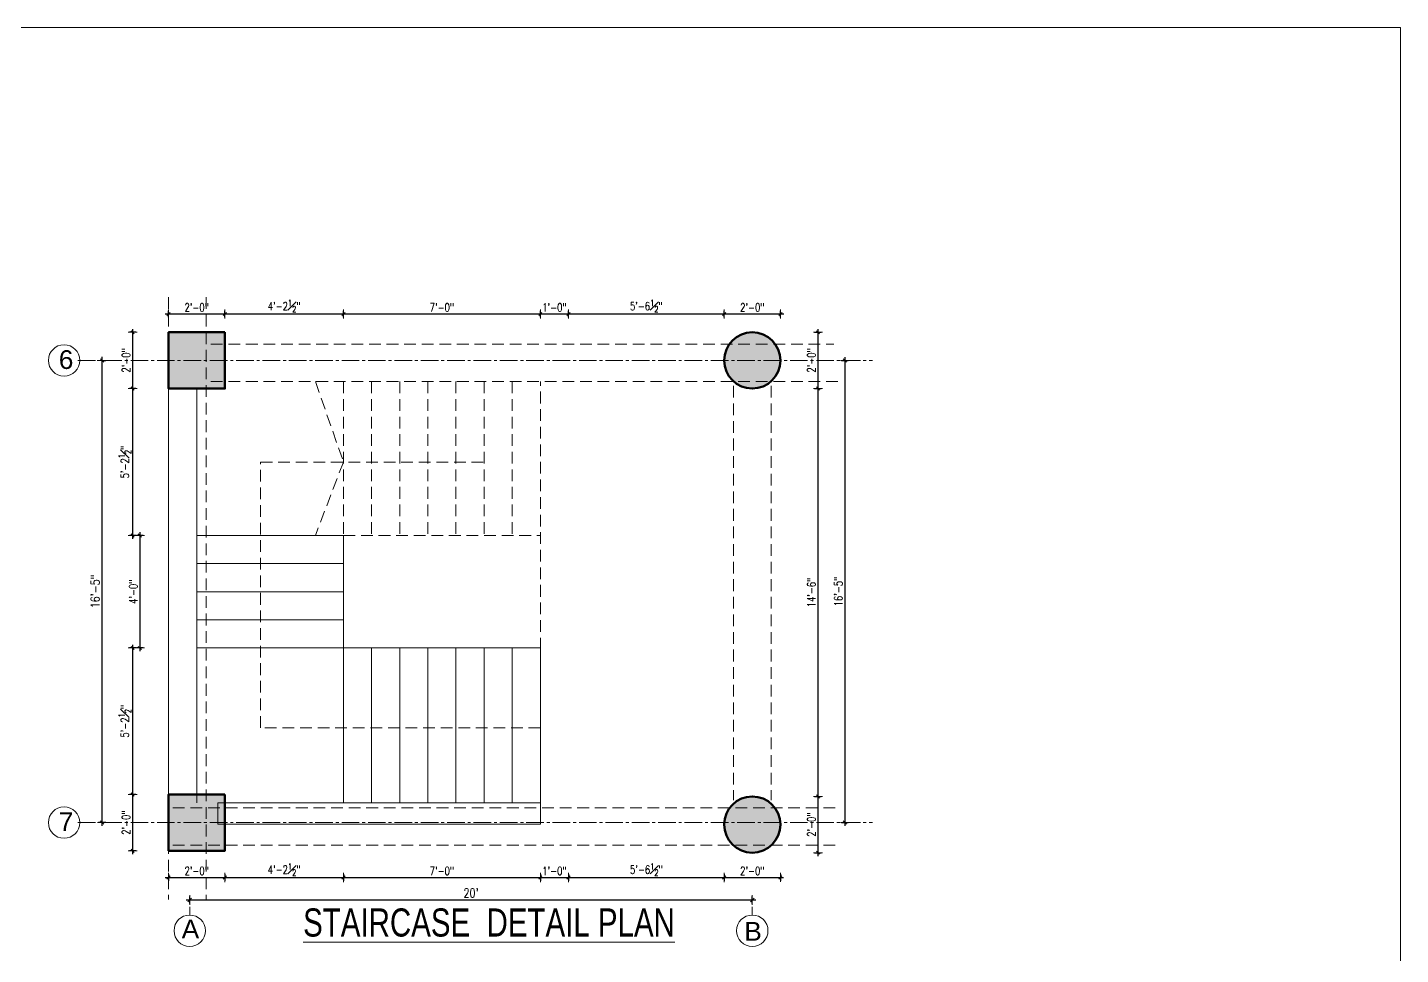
# Model space of a CAD drawing. Header units: inches. Extents: x 0 to 179512, y -43395 to -31716.
# Drawn here: x 162726 to 163312, y -40527 to -40132 of the extents above; entities that cross this region are included whole.
import ezdxf
from ezdxf import colors
from ezdxf.entities.mleader import LeaderData, LeaderLine
from ezdxf.enums import TextEntityAlignment as Align
from ezdxf.math import Vec2, Vec3

# ---------------------------------------------------------------- set-up
doc = ezdxf.new("R2010")
doc.units = ezdxf.units.IN
doc.header["$LTSCALE"] = 10
doc.header["$MEASUREMENT"] = 0
doc.linetypes.add('CENTER2', pattern=[1.125, 0.75, -0.125, 0.125, -0.125])
doc.linetypes.add('DASHED', pattern=[0.75, 0.5, -0.25])
doc.layers.get('Defpoints').update_dxf_attribs({"color": 215})
for name, color, linetype, lineweight in [('A-COLUMN', 3, 'Continuous', 50), ('Dim', 1, 'Continuous', 13), ('Frame', 61, 'Continuous', 9), ('Grid', 9, 'Continuous', 13), ('hatch', 95, 'Continuous', 0), ('OL_AR_Center line', 253, 'CENTER2', 13), ('OL_AR_Hatch', 253, 'Continuous', 15), ('OL_AR_SYMBOL', 1, 'Continuous', 5), ('Title', 4, 'Continuous', 18)]:
    doc.layers.add(name, color=color, linetype=linetype, lineweight=lineweight)
doc.styles.add('arial', font='arial.ttf')
doc.styles.add('rmtext', font='romans.shx', dxfattribs={"width": 0.8})
doc.styles.add('S30', font='romans.shx', dxfattribs={"width": 0.75})
doc.styles.get("Standard").update_dxf_attribs({"font": 'arial.ttf'})
doc.dimstyles.new('D40', dxfattribs={"dimscale": 45, "dimtxt": 0.078125, "dimasz": 0.03125, "dimexe": 0.03125, "dimexo": 0.0625, "dimgap": 0.015625, "dimtad": 1, "dimdec": 1, "dimzin": 3, "dimdsep": 46, "dimlunit": 4, "dimtxsty": 'S30', "dimblk": 'OBLIQUE', "dimcen": 0.09375, "dimdle": 0.03125, "dimclrd": 256, "dimclre": 256, "dimclrt": 2, "dimadec": 0, "dimazin": 0, "dimtfac": 0.75, "dimtdec": 1, "dimtix": 1, "dimtmove": 0, "dimatfit": 3, "dimfxl": 0.03125, "dimfxlon": 1, "dimfrac": 1, "dimtolj": 1, "dimtzin": 0, "dimarcsym": 0})
doc.dimstyles.new('DIM-48', dxfattribs={"dimscale": 48, "dimtxt": 0.078125, "dimasz": 0.03125, "dimexe": 0.03125, "dimexo": 0.0625, "dimgap": 0.015625, "dimtad": 1, "dimdec": 1, "dimdsep": 46, "dimlunit": 4, "dimtxsty": 'rmtext', "dimblk": 'OBLIQUE', "dimcen": 2.5, "dimdle": 0.03125, "dimclrd": 1, "dimclre": 1, "dimclrt": 2, "dimadec": 0, "dimazin": 0, "dimtfac": 0.75, "dimtdec": 1, "dimtmove": 2, "dimatfit": 2, "dimfxl": 0.03125, "dimfxlon": 1, "dimfrac": 1, "dimtolj": 1, "dimtzin": 0, "dimarcsym": 0})

# ---------------------------------------------------------------- blocks, each defined once
blk = doc.blocks.new('18-18-COLUMN')
at = {"layer": 'hatch'}
h = blk.add_hatch(color=256, dxfattribs=at)
h.dxf.hatch_style = 1
h.paths.add_polyline_path([(161857.73, -30709.37), (161857.73, -30727.37), (161839.73, -30727.37), (161839.73, -30709.37)])
blk.add_lwpolyline([(161857.73, -30709.37), (161857.73, -30727.37), (161839.73, -30727.37), (161839.73, -30709.37), (161857.73, -30709.37)])
blk = doc.blocks.new('_Oblique')
for p, q in [((-0.49, -0.49), (0.49, 0.49)), ((0, -1.37), (0, 1.38))]:
    blk.add_line(p, q)
blk = doc.blocks.new('*D1133')
at = {"layer": 'Defpoints', "color": 0, "transparency": 16777216}
for p in [(162757.66, -40273.81), (162757.66, -40273.81), (162783, -40470.9)]:
    blk.add_point(p, dxfattribs=at)
at = {"layer": 'Dim', "color": 1, "lineweight": -2, "transparency": 16777216}
for p, q in [((162757.66, -40472.4), (162757.66, -40272.31)), ((162757.66, -40273.81), (162759.16, -40273.81)), ((162759.16, -40470.9), (162756.16, -40470.9))]:
    blk.add_line(p, q, dxfattribs=at)
at = {"layer": 'Dim', "color": 1, "lineweight": -2, "transparency": 16777216, "xscale": 1.5, "yscale": 1.5, "zscale": 1.5}
for p, rotation in [((162757.66, -40273.81), 90), ((162757.66, -40470.9), 270)]:
    blk.add_blockref('_Oblique', p, dxfattribs=dict(at, rotation=rotation))
at = {"layer": 'Dim', "color": 2, "transparency": 16777216, "insert": (162754.68, -40372.36), "char_height": 3.75, "attachment_point": 5, "rotation": 90, "style": 'rmtext'}
blk.add_mtext('\\A1;16\'-5"', dxfattribs=at)
blk = doc.blocks.new('*D1134')
at = {"layer": 'Defpoints', "color": 0, "transparency": 16777216}
for p in [(163035, -40503.99), (162795, -40509.7), (163035, -40509.7)]:
    blk.add_point(p, dxfattribs=at)
at = {"layer": 'Dim', "color": 1, "lineweight": -2, "transparency": 16777216}
for p, q in [((162795, -40505.49), (162795, -40502.49)), ((163035, -40505.49), (163035, -40502.49)), ((162793.5, -40503.99), (163036.5, -40503.99))]:
    blk.add_line(p, q, dxfattribs=at)
at = {"layer": 'Dim', "color": 1, "lineweight": -2, "transparency": 16777216, "xscale": 1.5, "yscale": 1.5, "zscale": 1.5, "rotation": 180}
blk.add_blockref('_Oblique', (162795, -40503.99), dxfattribs=at)
at = {"layer": 'Dim', "color": 1, "lineweight": -2, "transparency": 16777216, "xscale": 1.5, "yscale": 1.5, "zscale": 1.5}
blk.add_blockref('_Oblique', (163035, -40503.99), dxfattribs=at)
at = {"layer": 'Dim', "color": 2, "transparency": 16777216, "insert": (162915, -40501.01), "char_height": 3.75, "attachment_point": 5, "style": 'rmtext'}
blk.add_mtext("\\A1;20'", dxfattribs=at)
blk = doc.blocks.new('*D1098')
at = {"layer": 'Defpoints', "color": 0, "transparency": 16777216}
for p in [(162786, -40261.81), (162770.66, -40285.81), (162786, -40285.81)]:
    blk.add_point(p, dxfattribs=at)
at = {"layer": 'Dim', "lineweight": -2, "transparency": 16777216}
for p, q in [((162772.07, -40261.81), (162769.25, -40261.81)), ((162770.66, -40260.41), (162770.66, -40287.22)), ((162772.07, -40285.81), (162769.25, -40285.81))]:
    blk.add_line(p, q, dxfattribs=at)
at = {"layer": 'Dim', "lineweight": -2, "transparency": 16777216, "xscale": 1.40625, "yscale": 1.40625, "zscale": 1.40625}
for p, rotation in [((162770.66, -40261.81), 90), ((162770.66, -40285.81), 270)]:
    blk.add_blockref('_Oblique', p, dxfattribs=dict(at, rotation=rotation))
at = {"layer": 'Dim', "color": 2, "transparency": 16777216, "insert": (162767.86, -40273.81), "char_height": 3.516, "attachment_point": 5, "rotation": 90, "style": 'S30'}
blk.add_mtext('\\A1;2\'-0"', dxfattribs=at)
blk = doc.blocks.new('*D1135')
at = {"layer": 'Defpoints', "color": 0, "transparency": 16777216}
for p in [(162786, -40285.81), (162770.66, -40348.49), (162798, -40348.49)]:
    blk.add_point(p, dxfattribs=at)
at = {"layer": 'Dim', "lineweight": -2, "transparency": 16777216}
for p, q in [((162772.07, -40285.81), (162769.25, -40285.81)), ((162770.66, -40284.41), (162770.66, -40349.89)), ((162772.07, -40348.49), (162769.25, -40348.49))]:
    blk.add_line(p, q, dxfattribs=at)
at = {"layer": 'Dim', "lineweight": -2, "transparency": 16777216, "xscale": 1.40625, "yscale": 1.40625, "zscale": 1.40625}
for p, rotation in [((162770.66, -40285.81), 90), ((162770.66, -40348.49), 270)]:
    blk.add_blockref('_Oblique', p, dxfattribs=dict(at, rotation=rotation))
at = {"layer": 'Dim', "color": 2, "transparency": 16777216, "insert": (162767.32, -40317.15), "char_height": 3.5156, "attachment_point": 5, "rotation": 90, "style": 'S30'}
blk.add_mtext('\\A1;5\'-2{\\H0.75x;\\S1#2;}"', dxfattribs=at)
blk = doc.blocks.new('*D1136')
at = {"layer": 'Defpoints', "color": 0, "transparency": 16777216}
for p in [(162798, -40348.49), (162773.73, -40396.49), (162798, -40396.49)]:
    blk.add_point(p, dxfattribs=at)
at = {"layer": 'Dim', "lineweight": -2, "transparency": 16777216}
for p, q in [((162775.14, -40348.49), (162772.33, -40348.49)), ((162773.73, -40347.08), (162773.73, -40397.89)), ((162775.14, -40396.49), (162772.33, -40396.49))]:
    blk.add_line(p, q, dxfattribs=at)
at = {"layer": 'Dim', "lineweight": -2, "transparency": 16777216, "xscale": 1.40625, "yscale": 1.40625, "zscale": 1.40625}
for p, rotation in [((162773.73, -40348.49), 90), ((162773.73, -40396.49), 270)]:
    blk.add_blockref('_Oblique', p, dxfattribs=dict(at, rotation=rotation))
at = {"layer": 'Dim', "color": 2, "transparency": 16777216, "insert": (162770.94, -40372.49), "char_height": 3.516, "attachment_point": 5, "rotation": 90, "style": 'S30'}
blk.add_mtext('\\A1;4\'-0"', dxfattribs=at)
blk = doc.blocks.new('*D1137')
at = {"layer": 'Defpoints', "color": 0, "transparency": 16777216}
for p in [(162798, -40396.49), (162770.66, -40458.99), (162786, -40458.99)]:
    blk.add_point(p, dxfattribs=at)
at = {"layer": 'Dim', "lineweight": -2, "transparency": 16777216}
for p, q in [((162772.07, -40396.49), (162769.25, -40396.49)), ((162770.66, -40395.08), (162770.66, -40460.4)), ((162772.07, -40458.99), (162769.25, -40458.99))]:
    blk.add_line(p, q, dxfattribs=at)
at = {"layer": 'Dim', "lineweight": -2, "transparency": 16777216, "xscale": 1.40625, "yscale": 1.40625, "zscale": 1.40625}
for p, rotation in [((162770.66, -40396.49), 90), ((162770.66, -40458.99), 270)]:
    blk.add_blockref('_Oblique', p, dxfattribs=dict(at, rotation=rotation))
at = {"layer": 'Dim', "color": 2, "transparency": 16777216, "insert": (162767.32, -40427.74), "char_height": 3.5156, "attachment_point": 5, "rotation": 90, "style": 'S30'}
blk.add_mtext('\\A1;5\'-2{\\H0.75x;\\S1#2;}"', dxfattribs=at)
blk = doc.blocks.new('*D1099')
at = {"layer": 'Defpoints', "color": 0, "transparency": 16777216}
for p in [(162786, -40458.99), (162770.66, -40482.99), (162786, -40482.99)]:
    blk.add_point(p, dxfattribs=at)
at = {"layer": 'Dim', "lineweight": -2, "transparency": 16777216}
for p, q in [((162772.07, -40458.99), (162769.25, -40458.99)), ((162770.66, -40457.59), (162770.66, -40484.4)), ((162772.07, -40482.99), (162769.25, -40482.99))]:
    blk.add_line(p, q, dxfattribs=at)
at = {"layer": 'Dim', "lineweight": -2, "transparency": 16777216, "xscale": 1.40625, "yscale": 1.40625, "zscale": 1.40625}
for p, rotation in [((162770.66, -40458.99), 90), ((162770.66, -40482.99), 270)]:
    blk.add_blockref('_Oblique', p, dxfattribs=dict(at, rotation=rotation))
at = {"layer": 'Dim', "color": 2, "transparency": 16777216, "insert": (162767.86, -40470.99), "char_height": 3.516, "attachment_point": 5, "rotation": 90, "style": 'S30'}
blk.add_mtext('\\A1;2\'-0"', dxfattribs=at)
blk = doc.blocks.new('*D1100')
at = {"layer": 'Defpoints', "color": 0, "transparency": 16777216}
for p in [(162786, -40480.62), (162810, -40480.62), (162810, -40494.4)]:
    blk.add_point(p, dxfattribs=at)
at = {"layer": 'Dim', "lineweight": -2, "transparency": 16777216}
for p, q in [((162784.59, -40494.4), (162811.4, -40494.4)), ((162786, -40492.99), (162786, -40495.8)), ((162810, -40492.99), (162810, -40495.8))]:
    blk.add_line(p, q, dxfattribs=at)
at = {"layer": 'Dim', "lineweight": -2, "transparency": 16777216, "xscale": 1.40625, "yscale": 1.40625, "zscale": 1.40625, "rotation": 180}
blk.add_blockref('_Oblique', (162786, -40494.4), dxfattribs=at)
at = {"layer": 'Dim', "lineweight": -2, "transparency": 16777216, "xscale": 1.40625, "yscale": 1.40625, "zscale": 1.40625}
blk.add_blockref('_Oblique', (162810, -40494.4), dxfattribs=at)
at = {"layer": 'Dim', "color": 2, "transparency": 16777216, "insert": (162798, -40491.6), "char_height": 3.516, "attachment_point": 5, "style": 'S30'}
blk.add_mtext('\\A1;2\'-0"', dxfattribs=at)
blk = doc.blocks.new('*D1101')
at = {"layer": 'Defpoints', "color": 0, "transparency": 16777216}
for p in [(162860.59, -40462.62), (162810, -40480.62), (162860.59, -40494.4)]:
    blk.add_point(p, dxfattribs=at)
at = {"layer": 'Dim', "lineweight": -2, "transparency": 16777216}
for p, q in [((162808.59, -40494.4), (162861.99, -40494.4)), ((162810, -40492.99), (162810, -40495.8)), ((162860.59, -40492.99), (162860.59, -40495.8))]:
    blk.add_line(p, q, dxfattribs=at)
at = {"layer": 'Dim', "lineweight": -2, "transparency": 16777216, "xscale": 1.40625, "yscale": 1.40625, "zscale": 1.40625, "rotation": 180}
blk.add_blockref('_Oblique', (162810, -40494.4), dxfattribs=at)
at = {"layer": 'Dim', "lineweight": -2, "transparency": 16777216, "xscale": 1.40625, "yscale": 1.40625, "zscale": 1.40625}
blk.add_blockref('_Oblique', (162860.59, -40494.4), dxfattribs=at)
at = {"layer": 'Dim', "color": 2, "transparency": 16777216, "insert": (162835.29, -40491.06), "char_height": 3.5156, "attachment_point": 5, "style": 'S30'}
blk.add_mtext('\\A1;4\'-2{\\H0.75x;\\S1#2;}"', dxfattribs=at)
blk = doc.blocks.new('*D1138')
at = {"layer": 'Defpoints', "color": 0, "transparency": 16777216}
for p in [(162860.59, -40462.62), (162944.59, -40462.62), (162944.59, -40494.4)]:
    blk.add_point(p, dxfattribs=at)
at = {"layer": 'Dim', "lineweight": -2, "transparency": 16777216}
for p, q in [((162859.18, -40494.4), (162945.99, -40494.4)), ((162860.59, -40492.99), (162860.59, -40495.8)), ((162944.59, -40492.99), (162944.59, -40495.8))]:
    blk.add_line(p, q, dxfattribs=at)
at = {"layer": 'Dim', "lineweight": -2, "transparency": 16777216, "xscale": 1.40625, "yscale": 1.40625, "zscale": 1.40625, "rotation": 180}
blk.add_blockref('_Oblique', (162860.59, -40494.4), dxfattribs=at)
at = {"layer": 'Dim', "lineweight": -2, "transparency": 16777216, "xscale": 1.40625, "yscale": 1.40625, "zscale": 1.40625}
blk.add_blockref('_Oblique', (162944.59, -40494.4), dxfattribs=at)
at = {"layer": 'Dim', "color": 2, "transparency": 16777216, "insert": (162902.59, -40491.6), "char_height": 3.516, "attachment_point": 5, "style": 'S30'}
blk.add_mtext('\\A1;7\'-0"', dxfattribs=at)
blk = doc.blocks.new('*D1139')
at = {"layer": 'Defpoints', "color": 0, "transparency": 16777216}
for p in [(162944.59, -40462.62), (162956.59, -40464.62), (162956.59, -40494.4)]:
    blk.add_point(p, dxfattribs=at)
at = {"layer": 'Dim', "lineweight": -2, "transparency": 16777216}
for p, q in [((162943.18, -40494.4), (162957.99, -40494.4)), ((162944.59, -40492.99), (162944.59, -40495.8)), ((162956.59, -40492.99), (162956.59, -40495.8))]:
    blk.add_line(p, q, dxfattribs=at)
at = {"layer": 'Dim', "lineweight": -2, "transparency": 16777216, "xscale": 1.40625, "yscale": 1.40625, "zscale": 1.40625, "rotation": 180}
blk.add_blockref('_Oblique', (162944.59, -40494.4), dxfattribs=at)
at = {"layer": 'Dim', "lineweight": -2, "transparency": 16777216, "xscale": 1.40625, "yscale": 1.40625, "zscale": 1.40625}
blk.add_blockref('_Oblique', (162956.59, -40494.4), dxfattribs=at)
at = {"layer": 'Dim', "color": 2, "transparency": 16777216, "insert": (162950.59, -40491.6), "char_height": 3.516, "attachment_point": 5, "style": 'S30'}
blk.add_mtext('\\A1;1\'-0"', dxfattribs=at)
blk = doc.blocks.new('*D1140')
at = {"layer": 'Defpoints', "color": 0, "transparency": 16777216}
for p in [(162956.59, -40464.62), (163023.03, -40470.99), (163023.03, -40494.4)]:
    blk.add_point(p, dxfattribs=at)
at = {"layer": 'Dim', "lineweight": -2, "transparency": 16777216}
for p, q in [((162955.18, -40494.4), (163024.43, -40494.4)), ((162956.59, -40492.99), (162956.59, -40495.8)), ((163023.03, -40492.99), (163023.03, -40495.8))]:
    blk.add_line(p, q, dxfattribs=at)
at = {"layer": 'Dim', "lineweight": -2, "transparency": 16777216, "xscale": 1.40625, "yscale": 1.40625, "zscale": 1.40625, "rotation": 180}
blk.add_blockref('_Oblique', (162956.59, -40494.4), dxfattribs=at)
at = {"layer": 'Dim', "lineweight": -2, "transparency": 16777216, "xscale": 1.40625, "yscale": 1.40625, "zscale": 1.40625}
blk.add_blockref('_Oblique', (163023.03, -40494.4), dxfattribs=at)
at = {"layer": 'Dim', "color": 2, "transparency": 16777216, "insert": (162989.81, -40491.06), "char_height": 3.5156, "attachment_point": 5, "style": 'S30'}
blk.add_mtext('\\A1;5\'-6{\\H0.75x;\\S1#2;}"', dxfattribs=at)
blk = doc.blocks.new('*D1141')
at = {"layer": 'Defpoints', "color": 0, "transparency": 16777216}
for p in [(163023.03, -40470.99), (163046.97, -40470.99), (163046.97, -40494.4)]:
    blk.add_point(p, dxfattribs=at)
at = {"layer": 'Dim', "lineweight": -2, "transparency": 16777216}
for p, q in [((163021.62, -40494.4), (163048.37, -40494.4)), ((163023.03, -40492.99), (163023.03, -40495.8)), ((163046.97, -40492.99), (163046.97, -40495.8))]:
    blk.add_line(p, q, dxfattribs=at)
at = {"layer": 'Dim', "lineweight": -2, "transparency": 16777216, "xscale": 1.40625, "yscale": 1.40625, "zscale": 1.40625, "rotation": 180}
blk.add_blockref('_Oblique', (163023.03, -40494.4), dxfattribs=at)
at = {"layer": 'Dim', "lineweight": -2, "transparency": 16777216, "xscale": 1.40625, "yscale": 1.40625, "zscale": 1.40625}
blk.add_blockref('_Oblique', (163046.97, -40494.4), dxfattribs=at)
at = {"layer": 'Dim', "color": 2, "transparency": 16777216, "insert": (163035, -40491.6), "char_height": 3.516, "attachment_point": 5, "style": 'S30'}
blk.add_mtext('\\A1;2\'-0"', dxfattribs=at)
blk = doc.blocks.new('*D1142')
at = {"layer": 'Defpoints', "color": 0, "transparency": 16777216}
for p in [(162810, -40253.99), (162786, -40261.81), (162810, -40261.81)]:
    blk.add_point(p, dxfattribs=at)
at = {"layer": 'Dim', "lineweight": -2, "transparency": 16777216}
for p, q in [((162784.59, -40253.99), (162811.4, -40253.99)), ((162786, -40255.4), (162786, -40252.59)), ((162810, -40255.4), (162810, -40252.59))]:
    blk.add_line(p, q, dxfattribs=at)
at = {"layer": 'Dim', "lineweight": -2, "transparency": 16777216, "xscale": 1.40625, "yscale": 1.40625, "zscale": 1.40625, "rotation": 180}
blk.add_blockref('_Oblique', (162786, -40253.99), dxfattribs=at)
at = {"layer": 'Dim', "lineweight": -2, "transparency": 16777216, "xscale": 1.40625, "yscale": 1.40625, "zscale": 1.40625}
blk.add_blockref('_Oblique', (162810, -40253.99), dxfattribs=at)
at = {"layer": 'Dim', "color": 2, "transparency": 16777216, "insert": (162798, -40251.2), "char_height": 3.516, "attachment_point": 5, "style": 'S30'}
blk.add_mtext('\\A1;2\'-0"', dxfattribs=at)
blk = doc.blocks.new('*D1143')
at = {"layer": 'Defpoints', "color": 0, "transparency": 16777216}
for p in [(162860.59, -40253.99), (162810, -40261.81), (162860.59, -40282.81)]:
    blk.add_point(p, dxfattribs=at)
at = {"layer": 'Dim', "lineweight": -2, "transparency": 16777216}
for p, q in [((162808.59, -40253.99), (162861.99, -40253.99)), ((162810, -40255.4), (162810, -40252.59)), ((162860.59, -40255.4), (162860.59, -40252.59))]:
    blk.add_line(p, q, dxfattribs=at)
at = {"layer": 'Dim', "lineweight": -2, "transparency": 16777216, "xscale": 1.40625, "yscale": 1.40625, "zscale": 1.40625, "rotation": 180}
blk.add_blockref('_Oblique', (162810, -40253.99), dxfattribs=at)
at = {"layer": 'Dim', "lineweight": -2, "transparency": 16777216, "xscale": 1.40625, "yscale": 1.40625, "zscale": 1.40625}
blk.add_blockref('_Oblique', (162860.59, -40253.99), dxfattribs=at)
at = {"layer": 'Dim', "color": 2, "transparency": 16777216, "insert": (162835.29, -40250.65), "char_height": 3.5156, "attachment_point": 5, "style": 'S30'}
blk.add_mtext('\\A1;4\'-2{\\H0.75x;\\S1#2;}"', dxfattribs=at)
blk = doc.blocks.new('*D1144')
at = {"layer": 'Defpoints', "color": 0, "transparency": 16777216}
for p in [(162944.59, -40253.99), (162860.59, -40282.81), (162944.59, -40282.81)]:
    blk.add_point(p, dxfattribs=at)
at = {"layer": 'Dim', "lineweight": -2, "transparency": 16777216}
for p, q in [((162859.18, -40253.99), (162945.99, -40253.99)), ((162860.59, -40255.4), (162860.59, -40252.59)), ((162944.59, -40255.4), (162944.59, -40252.59))]:
    blk.add_line(p, q, dxfattribs=at)
at = {"layer": 'Dim', "lineweight": -2, "transparency": 16777216, "xscale": 1.40625, "yscale": 1.40625, "zscale": 1.40625, "rotation": 180}
blk.add_blockref('_Oblique', (162860.59, -40253.99), dxfattribs=at)
at = {"layer": 'Dim', "lineweight": -2, "transparency": 16777216, "xscale": 1.40625, "yscale": 1.40625, "zscale": 1.40625}
blk.add_blockref('_Oblique', (162944.59, -40253.99), dxfattribs=at)
at = {"layer": 'Dim', "color": 2, "transparency": 16777216, "insert": (162902.59, -40251.2), "char_height": 3.516, "attachment_point": 5, "style": 'S30'}
blk.add_mtext('\\A1;7\'-0"', dxfattribs=at)
blk = doc.blocks.new('*D1145')
at = {"layer": 'Defpoints', "color": 0, "transparency": 16777216}
for p in [(162956.59, -40253.99), (162944.59, -40282.81), (162956.59, -40282.81)]:
    blk.add_point(p, dxfattribs=at)
at = {"layer": 'Dim', "lineweight": -2, "transparency": 16777216}
for p, q in [((162943.18, -40253.99), (162957.99, -40253.99)), ((162944.59, -40255.4), (162944.59, -40252.59)), ((162956.59, -40255.4), (162956.59, -40252.59))]:
    blk.add_line(p, q, dxfattribs=at)
at = {"layer": 'Dim', "lineweight": -2, "transparency": 16777216, "xscale": 1.40625, "yscale": 1.40625, "zscale": 1.40625, "rotation": 180}
blk.add_blockref('_Oblique', (162944.59, -40253.99), dxfattribs=at)
at = {"layer": 'Dim', "lineweight": -2, "transparency": 16777216, "xscale": 1.40625, "yscale": 1.40625, "zscale": 1.40625}
blk.add_blockref('_Oblique', (162956.59, -40253.99), dxfattribs=at)
at = {"layer": 'Dim', "color": 2, "transparency": 16777216, "insert": (162950.59, -40251.2), "char_height": 3.516, "attachment_point": 5, "style": 'S30'}
blk.add_mtext('\\A1;1\'-0"', dxfattribs=at)
blk = doc.blocks.new('*D1146')
at = {"layer": 'Defpoints', "color": 0, "transparency": 16777216}
for p in [(163023, -40253.99), (163023, -40273.81), (162956.59, -40282.81)]:
    blk.add_point(p, dxfattribs=at)
at = {"layer": 'Dim', "lineweight": -2, "transparency": 16777216}
for p, q in [((162955.18, -40253.99), (163024.4, -40253.99)), ((162956.59, -40255.4), (162956.59, -40252.59)), ((163023, -40255.4), (163023, -40252.59))]:
    blk.add_line(p, q, dxfattribs=at)
at = {"layer": 'Dim', "lineweight": -2, "transparency": 16777216, "xscale": 1.40625, "yscale": 1.40625, "zscale": 1.40625, "rotation": 180}
blk.add_blockref('_Oblique', (162956.59, -40253.99), dxfattribs=at)
at = {"layer": 'Dim', "lineweight": -2, "transparency": 16777216, "xscale": 1.40625, "yscale": 1.40625, "zscale": 1.40625}
blk.add_blockref('_Oblique', (163023, -40253.99), dxfattribs=at)
at = {"layer": 'Dim', "color": 2, "transparency": 16777216, "insert": (162989.79, -40250.65), "char_height": 3.5156, "attachment_point": 5, "style": 'S30'}
blk.add_mtext('\\A1;5\'-6{\\H0.75x;\\S1#2;}"', dxfattribs=at)
blk = doc.blocks.new('*D1147')
at = {"layer": 'Defpoints', "color": 0, "transparency": 16777216}
for p in [(163047, -40253.99), (163023, -40273.81), (163047, -40273.81)]:
    blk.add_point(p, dxfattribs=at)
at = {"layer": 'Dim', "lineweight": -2, "transparency": 16777216}
for p, q in [((163021.59, -40253.99), (163048.4, -40253.99)), ((163023, -40255.4), (163023, -40252.59)), ((163047, -40255.4), (163047, -40252.59))]:
    blk.add_line(p, q, dxfattribs=at)
at = {"layer": 'Dim', "lineweight": -2, "transparency": 16777216, "xscale": 1.40625, "yscale": 1.40625, "zscale": 1.40625, "rotation": 180}
blk.add_blockref('_Oblique', (163023, -40253.99), dxfattribs=at)
at = {"layer": 'Dim', "lineweight": -2, "transparency": 16777216, "xscale": 1.40625, "yscale": 1.40625, "zscale": 1.40625}
blk.add_blockref('_Oblique', (163047, -40253.99), dxfattribs=at)
at = {"layer": 'Dim', "color": 2, "transparency": 16777216, "insert": (163035, -40251.2), "char_height": 3.516, "attachment_point": 5, "style": 'S30'}
blk.add_mtext('\\A1;2\'-0"', dxfattribs=at)
blk = doc.blocks.new('*D1148')
at = {"layer": 'Defpoints', "color": 0, "transparency": 16777216}
for p in [(163035, -40261.81), (163035, -40285.81), (163063, -40285.81)]:
    blk.add_point(p, dxfattribs=at)
at = {"layer": 'Dim', "lineweight": -2, "transparency": 16777216}
for p, q in [((163061.59, -40261.81), (163064.4, -40261.81)), ((163063, -40260.41), (163063, -40287.22)), ((163061.59, -40285.81), (163064.4, -40285.81))]:
    blk.add_line(p, q, dxfattribs=at)
at = {"layer": 'Dim', "lineweight": -2, "transparency": 16777216, "xscale": 1.40625, "yscale": 1.40625, "zscale": 1.40625}
for p, rotation in [((163063, -40261.81), 90), ((163063, -40285.81), 270)]:
    blk.add_blockref('_Oblique', p, dxfattribs=dict(at, rotation=rotation))
at = {"layer": 'Dim', "color": 2, "transparency": 16777216, "insert": (163060.2, -40273.81), "char_height": 3.516, "attachment_point": 5, "rotation": 90, "style": 'S30'}
blk.add_mtext('\\A1;2\'-0"', dxfattribs=at)
blk = doc.blocks.new('*D1149')
at = {"layer": 'Defpoints', "color": 0, "transparency": 16777216}
for p in [(163035, -40285.81), (163035, -40459.83), (163063, -40459.83)]:
    blk.add_point(p, dxfattribs=at)
at = {"layer": 'Dim', "lineweight": -2, "transparency": 16777216}
for p, q in [((163061.59, -40285.81), (163064.4, -40285.81)), ((163063, -40284.41), (163063, -40461.24)), ((163061.59, -40459.83), (163064.4, -40459.83))]:
    blk.add_line(p, q, dxfattribs=at)
at = {"layer": 'Dim', "lineweight": -2, "transparency": 16777216, "xscale": 1.40625, "yscale": 1.40625, "zscale": 1.40625}
for p, rotation in [((163063, -40285.81), 90), ((163063, -40459.83), 270)]:
    blk.add_blockref('_Oblique', p, dxfattribs=dict(at, rotation=rotation))
at = {"layer": 'Dim', "color": 2, "transparency": 16777216, "insert": (163060.2, -40372.82), "char_height": 3.516, "attachment_point": 5, "rotation": 90, "style": 'S30'}
blk.add_mtext('\\A1;14\'-6"', dxfattribs=at)
blk = doc.blocks.new('*D1102')
at = {"layer": 'Defpoints', "color": 0, "transparency": 16777216}
for p in [(163035, -40459.83), (163035, -40483.83), (163063, -40483.83)]:
    blk.add_point(p, dxfattribs=at)
at = {"layer": 'Dim', "lineweight": -2, "transparency": 16777216}
for p, q in [((163061.59, -40459.83), (163064.4, -40459.83)), ((163063, -40458.43), (163063, -40485.24)), ((163061.59, -40483.83), (163064.4, -40483.83))]:
    blk.add_line(p, q, dxfattribs=at)
at = {"layer": 'Dim', "lineweight": -2, "transparency": 16777216, "xscale": 1.40625, "yscale": 1.40625, "zscale": 1.40625}
for p, rotation in [((163063, -40459.83), 90), ((163063, -40483.83), 270)]:
    blk.add_blockref('_Oblique', p, dxfattribs=dict(at, rotation=rotation))
at = {"layer": 'Dim', "color": 2, "transparency": 16777216, "insert": (163060.2, -40471.83), "char_height": 3.516, "attachment_point": 5, "rotation": 90, "style": 'S30'}
blk.add_mtext('\\A1;2\'-0"', dxfattribs=at)
blk = doc.blocks.new('*D1150')
at = {"layer": 'Defpoints', "color": 0, "transparency": 16777216}
for p in [(163035, -40273.81), (163035, -40470.99), (163074.5, -40470.99)]:
    blk.add_point(p, dxfattribs=at)
at = {"layer": 'Dim', "lineweight": -2, "transparency": 16777216}
for p, q in [((163073.09, -40273.81), (163075.9, -40273.81)), ((163074.5, -40272.41), (163074.5, -40472.4)), ((163073.09, -40470.99), (163075.9, -40470.99))]:
    blk.add_line(p, q, dxfattribs=at)
at = {"layer": 'Dim', "lineweight": -2, "transparency": 16777216, "xscale": 1.40625, "yscale": 1.40625, "zscale": 1.40625}
for p, rotation in [((163074.5, -40273.81), 90), ((163074.5, -40470.99), 270)]:
    blk.add_blockref('_Oblique', p, dxfattribs=dict(at, rotation=rotation))
at = {"layer": 'Dim', "color": 2, "transparency": 16777216, "insert": (163071.7, -40372.4), "char_height": 3.516, "attachment_point": 5, "rotation": 90, "style": 'S30'}
blk.add_mtext('\\A1;16\'-5"', dxfattribs=at)
blk = doc.blocks.new('Grid_Ver')
at = {"lineweight": 5}
blk.add_line((0, 131), (0, 0), dxfattribs=at)
blk.add_circle((0, 385), 254, dxfattribs=at)
blk.add_attdef('A', text='', height=200).set_placement((2, 300), align=Align.CENTER)

msp = doc.modelspace()

# ---------------------------------------------------------------- hatches: boundary and pattern name
at = {"layer": 'hatch'}
h = msp.add_hatch(color=256, dxfattribs=at)
h.dxf.hatch_style = 1
h.paths.add_polyline_path([(163047, -40273.81, 1), (163023, -40273.81, 1)])
h = msp.add_hatch(color=256, dxfattribs=at)
h.dxf.hatch_style = 1
h.paths.add_polyline_path([(163047, -40471.83, 1), (163023, -40471.83, 1)])

# ---------------------------------------------------------------- linework, layer by layer
at = {"layer": 'A-COLUMN'}
for centre in [(163035, -40273.81), (163035, -40471.83)]:
    msp.add_circle(centre, 12, dxfattribs=at)
at = {"layer": 'Frame'}
for p, q in [((162786, -40285.81), (162786, -40462.62)), ((162798, -40285.81), (162798, -40462.62))]:
    msp.add_line(p, q, dxfattribs=at)
at = {"layer": 'hatch'}
msp.add_lwpolyline([(162415.04, -40131.76), (163311.51, -40131.76), (163311.51, -40942.91), (162415.04, -40942.91)], close=True, dxfattribs=at)
at = {"layer": 'OL_AR_Center line'}
for p, q in [((162747.33, -40273.81), (163086.33, -40273.81)), ((162747.33, -40470.99), (163086.33, -40470.99))]:
    msp.add_line(p, q, dxfattribs=at)
at = {"layer": 'OL_AR_Hatch'}
for p, q in [((162798, -40348.49), (162860.59, -40348.49)), ((162860.59, -40348.49), (162860.59, -40462.62)), ((162798, -40360.49), (162860.59, -40360.49)), ((162798, -40372.49), (162860.59, -40372.49)), ((162798, -40384.49), (162860.59, -40384.49)), ((162798, -40396.49), (162944.59, -40396.49)), ((162872.59, -40396.49), (162872.59, -40462.62)), ((162884.59, -40396.49), (162884.59, -40462.62)), ((162896.59, -40396.49), (162896.59, -40462.62)), ((162908.59, -40396.49), (162908.59, -40462.62)), ((162920.59, -40396.49), (162920.59, -40462.62)), ((162932.59, -40396.49), (162932.59, -40462.62)), ((162944.59, -40396.49), (162944.59, -40462.62))]:
    msp.add_line(p, q, dxfattribs=at)
msp.add_lwpolyline([(162786, -40282.81), (162786, -40462.62)], dxfattribs=at)
msp.add_lwpolyline([(162944.59, -40471.62), (162807, -40471.62), (162807, -40462.62), (162944.59, -40462.62)], close=True, dxfattribs=at)
at = {"layer": 'OL_AR_SYMBOL', "linetype": 'DASHED'}
for p, q in [((162804, -40266.81), (163069.83, -40266.81)), ((162804, -40282.81), (163071.99, -40282.81)), ((162860.59, -40282.81), (162860.59, -40348.49)), ((162872.59, -40282.81), (162872.59, -40348.49)), ((162884.59, -40282.81), (162884.59, -40348.49)), ((162896.59, -40282.81), (162896.59, -40348.49)), ((162908.59, -40282.81), (162908.59, -40348.49)), ((162920.59, -40282.81), (162920.59, -40348.49)), ((162932.59, -40282.81), (162932.59, -40348.49)), ((162860.59, -40348.49), (162944.59, -40348.49))]:
    msp.add_line(p, q, dxfattribs=at)
for points in [[(162786, -40246.85), (162786, -40503.85)], [(162802, -40246.85), (162802, -40503.59)], [(162848.59, -40282.81), (162860.59, -40317.15), (162848.59, -40348.49)], [(162944.59, -40464.62), (162944.59, -40282.81)], [(163027, -40284.69), (163027, -40461.38)], [(163043, -40284.69), (163043, -40461.38)], [(162944.59, -40430.53), (162825.25, -40430.53), (162825.25, -40317.15), (162920.59, -40317.15)], [(163070.33, -40464.62), (162786, -40464.62)], [(163027, -40470.9), (163027, -40470.99)], [(163043, -40470.9), (163043, -40470.99)], [(163070.33, -40480.62), (162786, -40480.62)]]:
    msp.add_lwpolyline(points, dxfattribs=at)

# ---------------------------------------------------------------- block references
at = {"layer": 'A-COLUMN', "xscale": 1.333333333333333, "yscale": 1.333333333333333, "zscale": 1.333333333333333}
for p in [(-53000.31, 684.02), (-53000.31, 486.84)]:
    msp.add_blockref('18-18-COLUMN', p, dxfattribs=at)
at = {"layer": 'Grid'}
ref = msp.add_blockref('Grid_Ver', (162751.55, -40273.81), dxfattribs=dict(at, xscale=-0.02632499999308493, yscale=0.02632499999308493, zscale=0.02632499999308493, rotation=90))
ref.add_attrib('A', '6', dxfattribs={"layer": '0', "height": 8}).set_placement((162742.27, -40277.45), align=Align.CENTER)
ref = msp.add_blockref('Grid_Ver', (162751.55, -40470.99), dxfattribs=dict(at, xscale=-0.02632499999308493, yscale=0.02632499999308493, zscale=0.02632499999308493, rotation=90))
ref.add_attrib('A', '7', dxfattribs={"layer": '0', "height": 8}).set_placement((162742.27, -40474.64), align=Align.CENTER)
ref = msp.add_blockref('Grid_Ver', (162795, -40506.98), dxfattribs=dict(at, xscale=0.02632499999308493, yscale=0.02632499999308493, zscale=0.02632499999308493, rotation=180))
ref.add_attrib('A', 'A', dxfattribs={"layer": '0', "height": 8}).set_placement((162795.32, -40520.37), align=Align.CENTER)
ref = msp.add_blockref('Grid_Ver', (163035, -40506.98), dxfattribs=dict(at, xscale=0.02632499999308493, yscale=0.02632499999308493, zscale=0.02632499999308493, rotation=180))
ref.add_attrib('A', 'B', dxfattribs={"layer": '0', "height": 8}).set_placement((163035.32, -40521.37), align=Align.CENTER)

# ---------------------------------------------------------------- dimensions: what is measured, and where the dimension line sits
at = {"layer": 'Dim'}
for base, p1, p2, dimstyle, picture, middle in [((162810, -40253.99), (162786, -40261.81), (162810, -40261.81), 'D40', '*D1142', (162798, -40251.2)), ((162810, -40494.4), (162786, -40480.62), (162810, -40480.62), 'D40', '*D1100', (162798, -40491.6)), ((163035, -40503.99), (162795, -40509.7), (163035, -40509.7), 'DIM-48', '*D1134', (162915, -40501.01))]:
    dim = msp.add_linear_dim(base=base, p1=p1, p2=p2, dimstyle=dimstyle, dxfattribs=at)
    dim.commit()
    dim.dimension.update_dxf_attribs({"geometry": picture, "text_midpoint": middle})
for base, p1, p2, picture, middle in [((162860.59, -40253.99), (162810, -40261.81), (162860.59, -40282.81), '*D1143', (162835.29, -40250.65)), ((162944.59, -40253.99), (162860.59, -40282.81), (162944.59, -40282.81), '*D1144', (162902.59, -40251.2)), ((162956.59, -40253.99), (162944.59, -40282.81), (162956.59, -40282.81), '*D1145', (162950.59, -40251.2)), ((163023, -40253.99), (162956.59, -40282.81), (163023, -40273.81), '*D1146', (162989.79, -40250.65)), ((163047, -40253.99), (163023, -40273.81), (163047, -40273.81), '*D1147', (163035, -40251.2)), ((162860.59, -40494.4), (162810, -40480.62), (162860.59, -40462.62), '*D1101', (162835.29, -40491.06)), ((162944.59, -40494.4), (162860.59, -40462.62), (162944.59, -40462.62), '*D1138', (162902.59, -40491.6)), ((162956.59, -40494.4), (162944.59, -40462.62), (162956.59, -40464.62), '*D1139', (162950.59, -40491.6)), ((163023.03, -40494.4), (162956.59, -40464.62), (163023.03, -40470.99), '*D1140', (162989.81, -40491.06)), ((163046.97, -40494.4), (163023.03, -40470.99), (163046.97, -40470.99), '*D1141', (163035, -40491.6))]:
    dim = msp.add_linear_dim(base=base, p1=p1, p2=p2, dimstyle='D40', override={"dimtmove": 1}, dxfattribs=at)
    dim.commit()
    dim.dimension.update_dxf_attribs({"geometry": picture, "text_midpoint": middle})
for base, p1, p2, dimstyle, picture, middle in [((162770.66, -40285.81), (162786, -40261.81), (162786, -40285.81), 'D40', '*D1098', (162767.86, -40273.81)), ((163063, -40285.81), (163035, -40261.81), (163035, -40285.81), 'D40', '*D1148', (163060.2, -40273.81)), ((162757.66, -40273.81), (162783, -40470.9), (162757.66, -40273.81), 'DIM-48', '*D1133', (162754.68, -40372.36)), ((163074.5, -40470.99), (163035, -40273.81), (163035, -40470.99), 'D40', '*D1150', (163071.7, -40372.4))]:
    dim = msp.add_linear_dim(base=base, p1=p1, p2=p2, angle=90, dimstyle=dimstyle, dxfattribs=at)
    dim.commit()
    dim.dimension.update_dxf_attribs({"geometry": picture, "text_midpoint": middle})
for base, p1, p2, picture, middle in [((162770.66, -40348.49), (162786, -40285.81), (162798, -40348.49), '*D1135', (162767.32, -40317.15)), ((163063, -40459.83), (163035, -40285.81), (163035, -40459.83), '*D1149', (163060.2, -40372.82)), ((162773.73, -40396.49), (162798, -40348.49), (162798, -40396.49), '*D1136', (162770.94, -40372.49)), ((162770.66, -40458.99), (162798, -40396.49), (162786, -40458.99), '*D1137', (162767.32, -40427.74)), ((162770.66, -40482.99), (162786, -40458.99), (162786, -40482.99), '*D1099', (162767.86, -40470.99)), ((163063, -40483.83), (163035, -40459.83), (163035, -40483.83), '*D1102', (163060.2, -40471.83))]:
    dim = msp.add_linear_dim(base=base, p1=p1, p2=p2, angle=90, dimstyle='D40', override={"dimtmove": 1}, dxfattribs=at)
    dim.commit()
    dim.dimension.update_dxf_attribs({"geometry": picture, "text_midpoint": middle})

# ---------------------------------------------------------------- leaders
at = {"layer": 'Title'}
ml = msp.add_multileader_mtext('Standard', dxfattribs=at)
ml.set_content('{\\W0.75;\\LSTAIRCASE  DETAIL PLAN}', color=256, style='arial')
ml.set_leader_properties(color=1, linetype='ByLayer', lineweight=9)
ml.build(insert=Vec2(0, 0))
ml.multileader.update_dxf_attribs({"leader_type": 0, "has_dogleg": 0, "text_left_attachment_type": 5, "text_right_attachment_type": 5, "dogleg_length": 0, "arrow_head_size": 4.5, "scale": 48})
ctx = ml.context
ctx.base_point, ctx.scale, ctx.char_height, ctx.arrow_head_size, ctx.landing_gap_size, ctx.plane_origin = Vec3(162844.17, -40522.21), 48, 12, 4.5, 0, Vec3(162825.4, -40529.88)
ctx.left_attachment, ctx.right_attachment, ctx.text_align_type = 5, 5, 1
notes = []
notes.append((ctx, [(0, (1, 1, 0), (162844.17, -40522.21), (1, 0), 0, [(0, [(162844.17, -40521.21)], 0, [])])]))
ctx.mtext.insert, ctx.mtext.alignment, ctx.mtext.flow_direction = Vec3(162922.68, -40507.6), 2, 5
for ctx, leaders in notes:
    for number, flags, end, landing, length, lines in leaders:
        leader = LeaderData()
        leader.index, (leader.has_last_leader_line, leader.has_dogleg_vector, leader.attachment_direction) = number, flags
        leader.last_leader_point, leader.dogleg_vector, leader.dogleg_length = Vec3(end), Vec3(landing), length
        for number, points, colour, breaks in lines:
            line = LeaderLine()
            line.index, line.vertices, line.color, line.breaks = number, Vec3.list(points), colors.encode_raw_color(colour), breaks
            leader.lines.append(line)
        ctx.leaders.append(leader)

doc.saveas('drawing.dxf')
